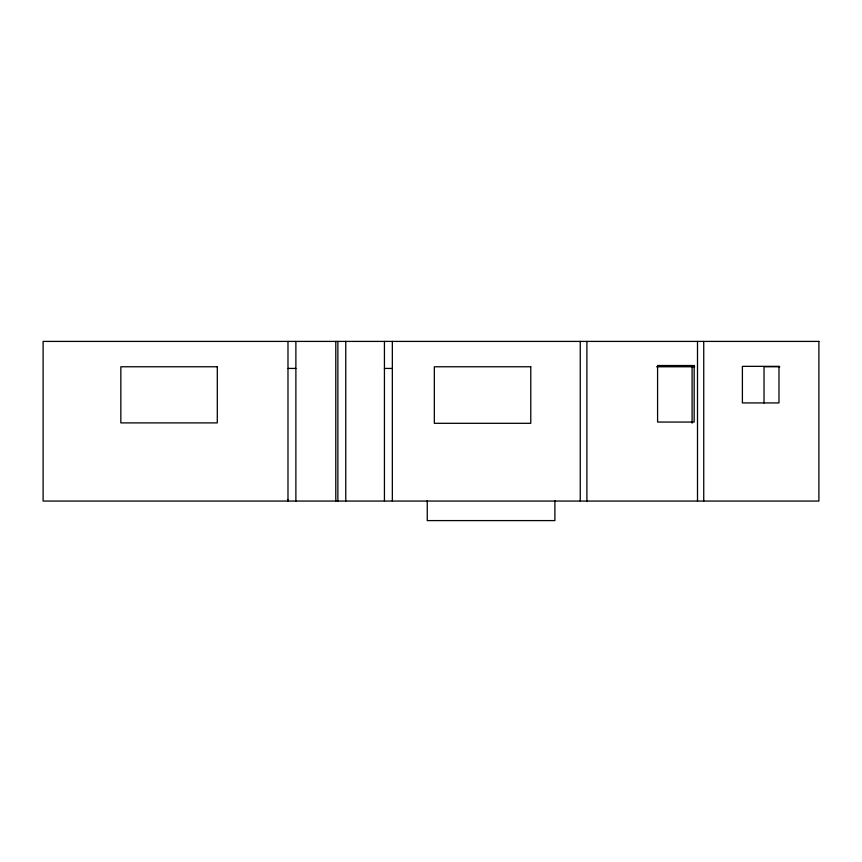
<?xml version="1.0" encoding="UTF-8"?>
<svg xmlns="http://www.w3.org/2000/svg" width="862" height="862" viewBox="0 0 862 862"><rect width="100%" height="100%" fill="white"/><g stroke="black" fill="none" stroke-linecap="round" stroke-linejoin="round"><path stroke-width="1.29" d="M657.771 366.35L692.552 366.35M656.65 366.77L694.707 366.77M779.776 366.77L764.023 366.77L764.023 403.028M287.983 368.43L295.882 368.43M384.43 368.43L392.339 368.43M703.737 341.406L703.737 501.059M697.498 341.406L697.498 501.059M692.1 366.77L692.1 423.167M586.903 341.406L586.903 501.059M580.255 341.406L580.255 501.059M554.891 500.542L554.891 520.594L427.261 520.594L427.261 500.542M392.339 341.406L392.339 501.059M384.43 341.406L384.43 501.059M345.77 341.406L345.77 501.059M337.872 341.406L337.872 501.059M335.792 341.406L335.792 501.059M295.882 341.406L295.882 501.059M287.983 341.406L287.983 501.059M287.8 499.464L287.8 500.219M818.9 341.406L43.1 341.406L43.1 501.059L818.9 501.059L818.9 341.406M694.169 365.52L657.587 365.52L657.587 422.057L694.169 422.057L694.169 365.52M779.076 366.35L742.397 366.35L742.397 402.931L778.989 402.931L778.989 366.35M217.299 366.77L120.842 366.77L120.842 422.897L217.299 422.897L217.299 366.77M530.776 366.77L434.329 366.77L434.329 423.307L530.776 423.307L530.776 366.77"/></g></svg>
